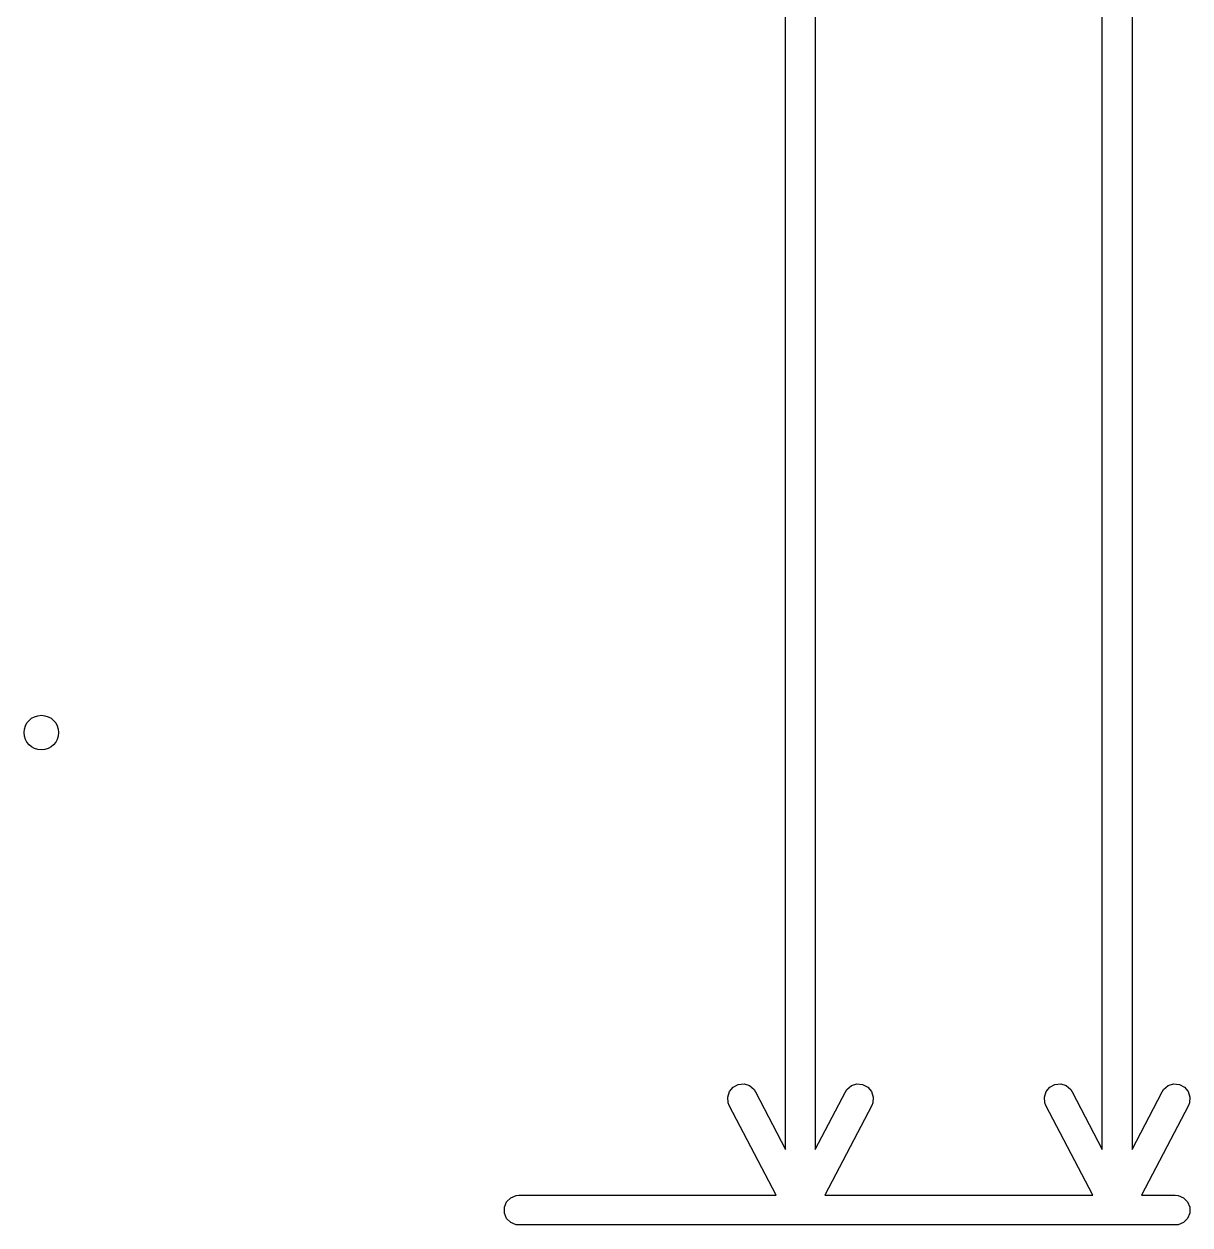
# Model space of a CAD drawing. Extents: x 0 to 1.86, y 0 to 1.96.
# Drawn here: x 1.3931 to 1.857, y 0.0041 to 0.482 of the extents above; entities that cross this region are included whole.
import ezdxf

# ---------------------------------------------------------------- set-up
doc = ezdxf.new("R2010")
doc.units = 0
doc.header["$MEASUREMENT"] = 0
doc.layers.add('BLACK', color=7, linetype='CONTINUOUS')

msp = doc.modelspace()

# ---------------------------------------------------------------- linework, layer by layer
at = {"layer": 'BLACK', "linetype": 'CONTINUOUS'}
for p, q in [((1.69609, 0.03413), (1.69609, 1.56587)), ((1.70791, 1.56587), (1.70791, 0.03413)), ((1.82209, 0.03413), (1.82209, 1.56587)), ((1.83391, 1.56587), (1.83391, 0.03413)), ((1.67374, 0.05719), (1.67522, 0.05896)), ((1.67522, 0.05896), (1.67726, 0.06002)), ((1.67726, 0.06002), (1.67956, 0.06022)), ((1.67956, 0.06022), (1.68175, 0.05953)), ((1.68175, 0.05953), (1.68352, 0.05805)), ((1.68352, 0.05805), (1.68415, 0.05708)), ((1.71985, 0.05708), (1.72048, 0.05805)), ((1.72048, 0.05805), (1.72225, 0.05953)), ((1.72225, 0.05953), (1.72444, 0.06022)), ((1.72444, 0.06022), (1.72674, 0.06002)), ((1.72674, 0.06002), (1.72878, 0.05896)), ((1.72878, 0.05896), (1.73026, 0.05719)), ((1.79974, 0.05719), (1.80122, 0.05896)), ((1.80122, 0.05896), (1.80326, 0.06002)), ((1.80326, 0.06002), (1.80556, 0.06022)), ((1.80556, 0.06022), (1.80775, 0.05953)), ((1.80775, 0.05953), (1.80952, 0.05805)), ((1.80952, 0.05805), (1.81015, 0.05708)), ((1.84585, 0.05708), (1.84648, 0.05805)), ((1.84648, 0.05805), (1.84825, 0.05953)), ((1.84825, 0.05953), (1.85044, 0.06022)), ((1.85044, 0.06022), (1.85274, 0.06002)), ((1.85274, 0.06002), (1.85478, 0.05896)), ((1.85478, 0.05896), (1.85626, 0.05719)), ((1.67304, 0.05499), (1.67374, 0.05719)), ((1.67324, 0.0527), (1.67304, 0.05499)), ((1.67367, 0.05162), (1.67324, 0.0527)), ((1.68415, 0.05708), (1.69609, 0.03413)), ((1.70791, 0.03413), (1.71985, 0.05708)), ((1.73026, 0.05719), (1.73096, 0.05499)), ((1.73076, 0.0527), (1.73033, 0.05162)), ((1.73096, 0.05499), (1.73076, 0.0527)), ((1.79904, 0.05499), (1.79974, 0.05719)), ((1.79924, 0.0527), (1.79904, 0.05499)), ((1.79967, 0.05162), (1.79924, 0.0527)), ((1.81015, 0.05708), (1.82209, 0.03413)), ((1.83391, 0.03413), (1.84585, 0.05708)), ((1.85626, 0.05719), (1.85696, 0.05499)), ((1.85676, 0.0527), (1.85633, 0.05162)), ((1.85696, 0.05499), (1.85676, 0.0527)), ((1.69227, 0.01591), (1.67367, 0.05162)), ((1.73033, 0.05162), (1.71173, 0.01591)), ((1.81827, 0.01591), (1.79967, 0.05162)), ((1.85633, 0.05162), (1.83773, 0.01591)), ((1.58509, 0.01328), (1.58672, 0.01491)), ((1.58672, 0.01491), (1.58885, 0.01579)), ((1.58885, 0.01579), (1.59, 0.01591)), ((1.59, 0.01591), (1.69227, 0.01591)), ((1.71173, 0.01591), (1.72509, 0.01591)), ((1.72509, 0.01591), (1.81827, 0.01591)), ((1.83773, 0.01591), (1.85109, 0.01591)), ((1.85109, 0.01591), (1.85224, 0.01579)), ((1.85224, 0.01579), (1.85437, 0.01491)), ((1.85437, 0.01491), (1.856, 0.01328)), ((1.58421, 0.01115), (1.58509, 0.01328)), ((1.58421, 0.00885), (1.58421, 0.01115)), ((1.856, 0.01328), (1.85688, 0.01115)), ((1.85688, 0.01115), (1.85688, 0.00885)), ((1.58509, 0.00672), (1.58421, 0.00885)), ((1.58672, 0.00509), (1.58509, 0.00672)), ((1.58885, 0.00421), (1.58672, 0.00509)), ((1.85437, 0.00509), (1.85224, 0.00421)), ((1.856, 0.00672), (1.85437, 0.00509)), ((1.85688, 0.00885), (1.856, 0.00672)), ((1.59, 0.00409), (1.58885, 0.00421)), ((1.72509, 0.00409), (1.59, 0.00409)), ((1.85109, 0.00409), (1.72509, 0.00409)), ((1.85224, 0.00421), (1.85109, 0.00409))]:
    msp.add_line(p, q, dxfattribs=at)
at = {"layer": 'BLACK'}
msp.add_circle((1.4, 0.2), 0.00689, dxfattribs=at)
msp.add_circle((1.4, 0.2), 0.00689, dxfattribs=at)

doc.saveas('drawing.dxf')
